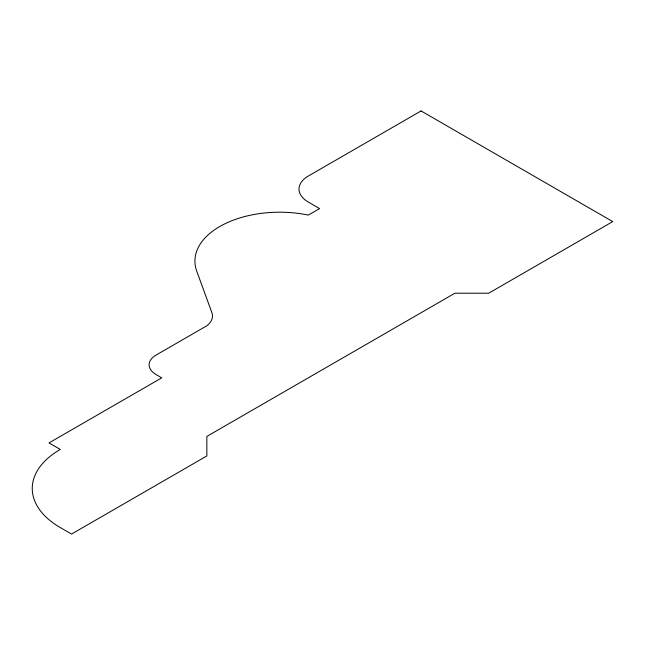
<?xml version="1.0" encoding="UTF-8"?>
<svg xmlns="http://www.w3.org/2000/svg" width="645" height="645" viewBox="0 0 645 645"><rect width="100%" height="100%" fill="white"/><g stroke="black" fill="none" stroke-linecap="round" stroke-linejoin="round"><path stroke-width="0.97" d="M421.072 110.94L308.326 176.037A31.887 18.415 0 0 0 308.326 202.07L319.597 208.585L308.326 215.091A84.705 48.907 0 0 0 224.008 224.226A84.705 48.907 0 0 0 196.749 271.19L211.883 312.632A28.187 16.27 0 0 1 206.852 325.757L156.106 355.048A23.921 13.811 0 0 0 156.106 374.576L161.75 377.833L48.996 442.93L60.275 449.436A95.67 55.236 0 0 0 60.275 527.554L71.547 534.06L206.852 455.95L206.852 436.415L454.902 293.209L488.725 293.209L612.75 221.598L421.072 110.94"/></g></svg>
